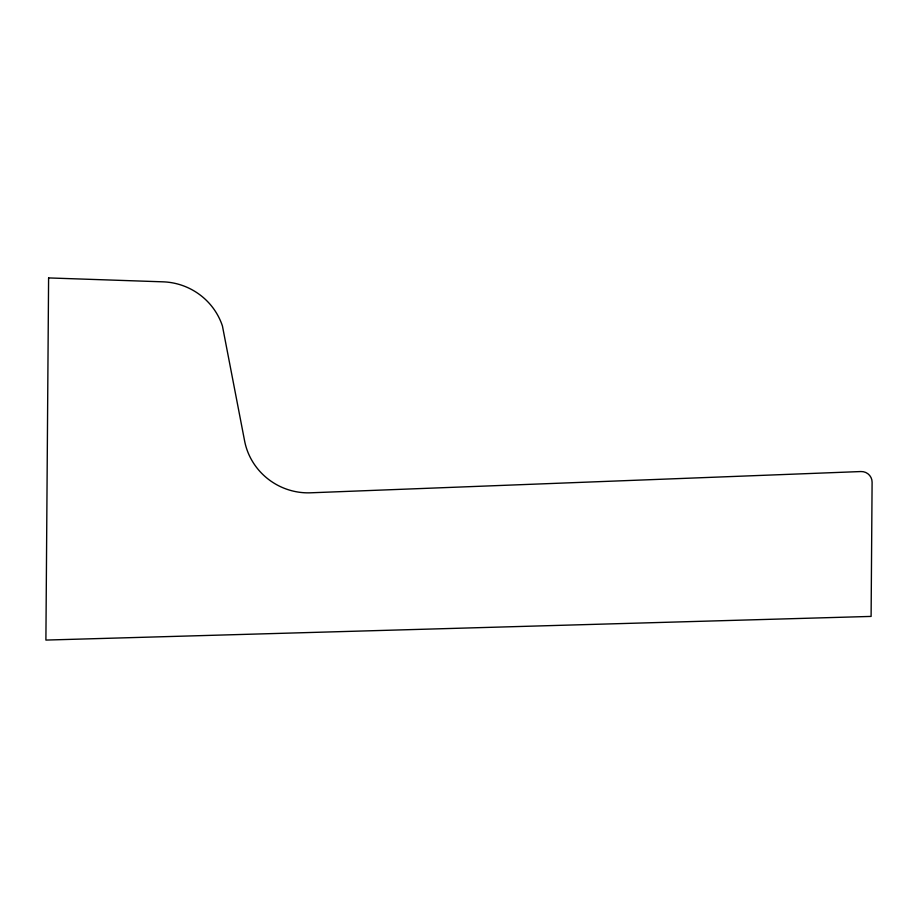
<?xml version="1.0" encoding="UTF-8"?>
<svg xmlns="http://www.w3.org/2000/svg" width="918" height="918" viewBox="0 0 918 918"><rect width="100%" height="100%" fill="white"/><g stroke="black" fill="none" stroke-linecap="round" stroke-linejoin="round"><path stroke-width="1.38" d="M48.597 277.924L45.9 640.075L871.102 616.414L872.1 482.179A10.546 10.201 27.9 0 0 860.923 471.542L310.548 492.805A63.296 61.219 27.9 0 1 244.578 440.778L222.443 326.028A63.296 61.219 27.9 0 0 163.14 281.837L48.597 277.924"/></g></svg>
